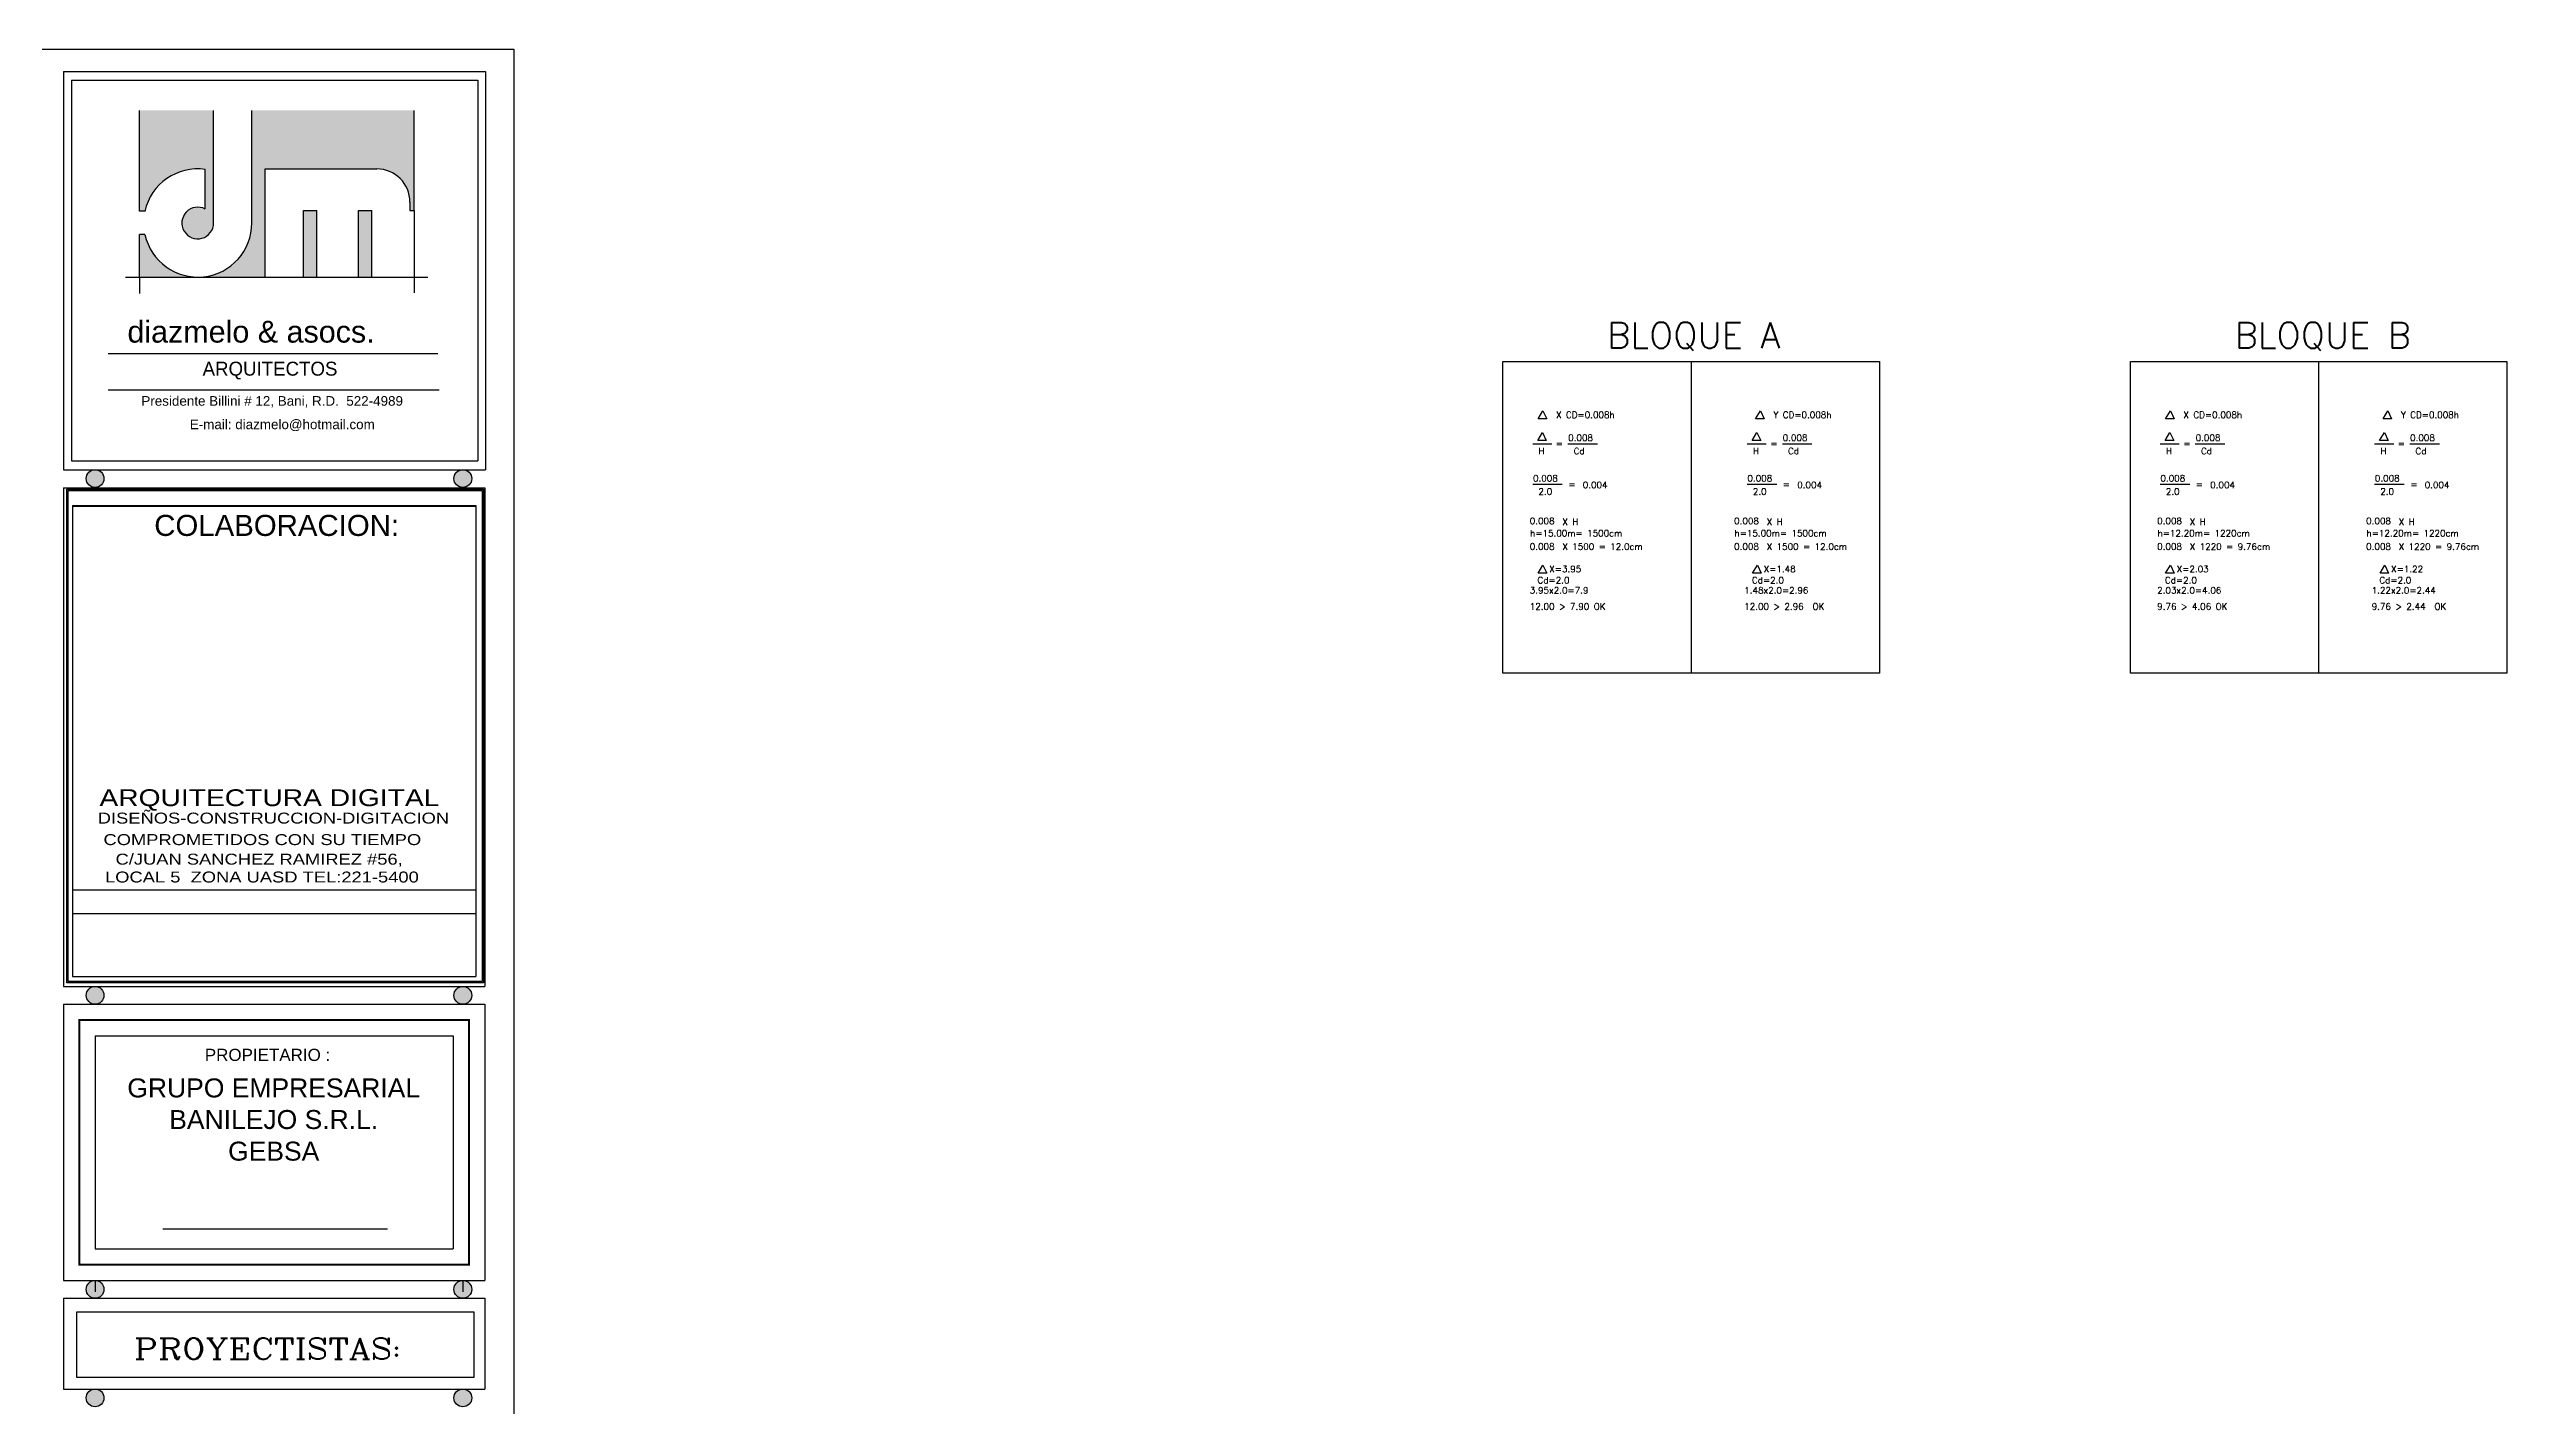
# Model space of a CAD drawing. Header units: feet. Extents: x 317 to 512, y -141 to 162.
# Drawn here: x 445.53 to 482.25, y 30.25 to 50.53 of the extents above; entities that cross this region are included whole.
import ezdxf
from ezdxf.enums import TextEntityAlignment as Align

# ---------------------------------------------------------------- set-up
doc = ezdxf.new("R2010")
doc.units = ezdxf.units.FT
doc.header["$MEASUREMENT"] = 0
for name, color, linetype in [('DIM', 10, 'Continuous'), ('HOJA', 7, 'Continuous'), ('MARCO', 1, 'Continuous'), ('TARGETA', 3, 'Continuous'), ('TEXTO', 2, 'Continuous'), ('TEXTOS', 3, 'Continuous'), ('TEXXT', 2, 'Continuous')]:
    doc.layers.add(name, color=color, linetype=linetype)
doc.styles.add('ANNTEXT', font='romans.shx')
doc.styles.add('DAMIAN', font='arial.ttf', dxfattribs={"height": 0.12})
doc.styles.get("Standard").update_dxf_attribs({"font": 'arial.ttf'})
doc.styles.add('TITTEXTM', font='romanc.shx')

# ---------------------------------------------------------------- blocks, each defined once
blk = doc.blocks.new('A$C6FFE63EF')
at = {"layer": 'TEXTO', "ltscale": 0.05}
h = blk.add_hatch(color=256, dxfattribs=at)
h.paths.add_polyline_path([(1.319, 2.87), (1.319, 2.479, 3.622679), (1.401, 2.342), (1.401, 3.449), (0.672, 3.449), (0.672, 2.457), (0.725, 2.457, -0.391497)])
h.paths.add_polyline_path([(1.246, 1.809, -0.351969), (0.725, 2.227), (0.672, 2.227), (0.672, 1.809)])
h.paths.add_polyline_path([(1.91, 2.875), (3.008, 2.875, -0.414214), (3.336, 2.547), (3.336, 2.466), (3.377, 2.466), (3.377, 3.449), (1.779, 3.449), (1.779, 2.342, -0.414214), (1.246, 1.809), (1.91, 1.809)])
h.paths.add_polyline_path([(2.418, 2.465), (2.287, 2.465), (2.287, 1.809), (2.418, 1.809)], flags=17)
h.paths.add_polyline_path([(2.959, 2.465), (2.828, 2.465), (2.828, 1.809), (2.959, 1.809)], flags=17)
for p, q in [((0.671, 2.456), (0.671, 3.448)), ((1.401, 2.341), (1.401, 3.448)), ((1.778, 2.341), (1.778, 3.448)), ((3.377, 2.465), (3.377, 3.448)), ((1.319, 2.479), (1.319, 2.869)), ((1.909, 1.808), (1.909, 2.874)), ((1.909, 2.874), (3.008, 2.874)), ((0.725, 2.456), (0.671, 2.456)), ((2.287, 1.808), (2.287, 2.464)), ((2.287, 2.464), (2.418, 2.464)), ((2.418, 1.808), (2.418, 2.464)), ((2.828, 1.808), (2.828, 2.464)), ((2.828, 2.464), (2.959, 2.464)), ((2.959, 1.808), (2.959, 2.464)), ((3.336, 2.546), (3.336, 2.465)), ((3.336, 2.465), (3.377, 2.465)), ((3.377, 2.465), (3.377, 1.653)), ((0.671, 1.808), (0.671, 2.227)), ((0.725, 2.227), (0.671, 2.227)), ((0.534, 1.808), (3.512, 1.808)), ((0.671, 1.808), (0.671, 1.647)), ((0.362, 1.057), (3.61, 1.057)), ((0.362, 0.698), (3.622, 0.698))]:
    blk.add_line(p, q, dxfattribs=at)
for centre, radius, start, end in [((1.245, 2.341), 0.533, 82.0412, 167.5619), ((3.008, 2.546), 0.328, 0, 90), ((1.245, 2.341), 0.156, 61.7263, 0), ((1.245, 2.341), 0.533, 192.4381, 0)]:
    blk.add_arc(centre, radius, start, end, dxfattribs=at)
at = {"layer": 'TEXTO', "ltscale": 0.3, "width": 13.01141, "attachment_point": 1}
for s, insert, char_height in [('{\\fSwis721 Blk BT|b0|i0|c0|p34;diazmelo & asocs.}', (0.552, 1.378), 0.21489), ('{\\fComic Sans MS|b0|i0|c0|p66;ARQUITECTOS}', (1.293, 0.975), 0.13753), ('{\\fArial|b0|i0|c0|p34;Presidente Billini # 12, Bani, R.D.  522-4989}', (0.69, 0.636), 0.09455), ('{\\fArial|b0|i0|c0|p34;E-mail: diazmelo@hotmail.com}', (1.167, 0.405), 0.09455)]:
    blk.add_mtext(s, dxfattribs=dict(at, insert=insert, char_height=char_height))

msp = doc.modelspace()

# ---------------------------------------------------------------- hatches: boundary and pattern name
at = {"layer": 'TEXTOS'}
h = msp.add_hatch(color=7, dxfattribs=at)
h.paths.add_polyline_path([(446.34795, 44.11491, 1), (446.08168, 44.11491, 1)])
h.paths.add_polyline_path([(451.84265, 44.11491, 1), (451.57638, 44.11491, 1)])
h = msp.add_hatch(color=7, dxfattribs=at)
h.paths.add_polyline_path([(446.34795, 36.39634, 1), (446.08168, 36.39634, 1)])
h.paths.add_polyline_path([(451.84265, 36.39634, 1), (451.57638, 36.39634, 1)])
h = msp.add_hatch(color=7, dxfattribs=at)
h.paths.add_polyline_path([(446.21482, 32.13792, 1), (446.21482, 31.87165, 1)])
h.paths.add_polyline_path([(451.70952, 32.13792, 1), (451.70952, 31.87165, 1)])
h = msp.add_hatch(color=7, dxfattribs=at)
h.paths.add_polyline_path([(446.21482, 30.5165, 1), (446.21482, 30.25023, 1)])
h.paths.add_polyline_path([(451.70952, 30.5165, 1), (451.70952, 30.25023, 1)])

# ---------------------------------------------------------------- linework, layer by layer
at = {"layer": 'DIM', "ltscale": 0.5}
for p, q in [((470.06317, 45.86326), (470.06317, 41.20826)), ((479.43772, 45.86326), (479.43772, 41.20826)), ((467.69625, 44.63497), (467.98116, 44.63497)), ((468.22089, 44.63497), (468.66364, 44.63497)), ((470.90036, 44.63497), (471.18526, 44.63497)), ((471.425, 44.63497), (471.86775, 44.63497)), ((477.0708, 44.63497), (477.35571, 44.63497)), ((477.59544, 44.63497), (478.03819, 44.63497)), ((480.2749, 44.63497), (480.55981, 44.63497)), ((480.79954, 44.63497), (481.24229, 44.63497)), ((467.69485, 44.03027), (468.1376, 44.03027)), ((470.89895, 44.03027), (471.3417, 44.03027)), ((477.0694, 44.03027), (477.51215, 44.03027)), ((480.2735, 44.03027), (480.71625, 44.03027))]:
    msp.add_line(p, q, dxfattribs=at)
for points in [[(467.25093, 45.86326), (472.87541, 45.86326), (472.87541, 41.20826), (467.25093, 41.20826)], [(476.62548, 45.86326), (482.24996, 45.86326), (482.24996, 41.20826), (476.62548, 41.20826)]]:
    msp.add_lwpolyline(points, close=True, dxfattribs=at)
at = {"layer": 'HOJA', "color": 17, "linetype": 'Continuous'}
for p, q in [((445.87826, 37.97096), (451.90474, 37.97096)), ((445.87826, 37.61841), (451.90474, 37.61841))]:
    msp.add_line(p, q, dxfattribs=at)
at = {"layer": 'MARCO'}
msp.add_lwpolyline([(387.97006, 50.529), (452.47006, 50.529), (452.47006, 8.529), (387.97006, 8.529)], close=True, dxfattribs=at)
at = {"layer": 'TARGETA', "color": 3}
for p, q in [((445.74434, 50.19709), (452.05064, 50.19709)), ((445.74434, 50.19709), (445.74434, 44.24805)), ((445.86061, 50.06599), (451.93437, 50.06599)), ((445.86061, 50.06599), (445.86061, 44.38223)), ((451.93437, 50.06599), (451.93437, 44.38223)), ((452.05064, 50.19709), (452.05064, 44.24805)), ((445.74434, 44.24805), (452.05064, 44.24805)), ((445.86061, 44.38223), (451.91646, 44.38223)), ((451.91646, 44.38223), (451.93437, 44.38223)), ((445.87826, 43.71453), (445.87826, 36.69359)), ((445.87826, 43.71453), (451.90474, 43.71453)), ((445.87826, 43.70125), (445.87826, 36.68031)), ((445.87826, 43.70125), (451.90474, 43.70125)), ((445.87826, 43.70125), (445.87826, 36.68031)), ((451.90474, 43.71453), (451.90474, 36.69359)), ((451.90474, 43.70125), (451.90474, 36.68031)), ((451.90474, 43.70125), (451.90474, 36.68031)), ((445.87826, 36.68031), (451.90474, 36.68031)), ((445.87826, 36.68031), (451.90474, 36.68031)), ((445.74434, 36.2632), (452.03866, 36.2632)), ((445.74434, 36.2632), (445.74434, 32.13792)), ((452.03866, 36.2632), (452.03866, 32.13792)), ((446.21563, 35.79191), (451.56737, 35.79191)), ((446.21563, 35.79191), (446.21563, 32.60921)), ((451.56737, 35.79191), (451.56737, 32.60921)), ((446.21563, 32.60921), (451.56737, 32.60921)), ((445.74434, 32.13792), (452.03866, 32.13792)), ((445.74434, 31.87165), (445.74434, 30.5165)), ((445.74434, 31.87165), (452.03866, 31.87165)), ((445.94444, 30.68664), (445.94444, 31.67155)), ((445.94444, 31.67155), (451.87595, 31.67155)), ((451.87595, 31.67155), (451.87595, 30.68664)), ((452.03866, 31.87165), (452.03866, 30.5165)), ((445.74434, 30.5165), (452.03866, 30.5165)), ((451.87595, 30.68664), (445.94444, 30.68664))]:
    msp.add_line(p, q, dxfattribs=at)
at = {"layer": 'TEXTOS'}
for p, q in [((467.76964, 44.68501), (467.84097, 44.80379)), ((467.7768, 45.00713), (467.84813, 45.1259)), ((467.90483, 45.00713), (467.7768, 45.00713)), ((467.84097, 44.80379), (467.89766, 44.68501)), ((467.84813, 45.1259), (467.90483, 45.00713)), ((470.97374, 44.68501), (471.04507, 44.80379)), ((471.02512, 45.00713), (471.09645, 45.1259)), ((471.15315, 45.00713), (471.02512, 45.00713)), ((471.04507, 44.80379), (471.10176, 44.68501)), ((471.09645, 45.1259), (471.15315, 45.00713)), ((477.14418, 44.68501), (477.21551, 44.80379)), ((477.15135, 45.00713), (477.22268, 45.1259)), ((477.27938, 45.00713), (477.15135, 45.00713)), ((477.21551, 44.80379), (477.27221, 44.68501)), ((477.22268, 45.1259), (477.27938, 45.00713)), ((480.34828, 44.68501), (480.41962, 44.80379)), ((480.39967, 45.00713), (480.471, 45.1259)), ((480.52769, 45.00713), (480.39967, 45.00713)), ((480.41962, 44.80379), (480.47631, 44.68501)), ((480.471, 45.1259), (480.52769, 45.00713)), ((467.89766, 44.68501), (467.76964, 44.68501)), ((471.10176, 44.68501), (470.97374, 44.68501)), ((477.27221, 44.68501), (477.14418, 44.68501)), ((480.47631, 44.68501), (480.34828, 44.68501)), ((467.7768, 42.70434), (467.84813, 42.82312)), ((467.90483, 42.70434), (467.7768, 42.70434)), ((467.84813, 42.82312), (467.90483, 42.70434)), ((470.9809, 42.70434), (471.05223, 42.82312)), ((471.10893, 42.70434), (470.9809, 42.70434)), ((471.05223, 42.82312), (471.10893, 42.70434)), ((477.15135, 42.70434), (477.22268, 42.82312)), ((477.27938, 42.70434), (477.15135, 42.70434)), ((477.22268, 42.82312), (477.27938, 42.70434)), ((480.35545, 42.70434), (480.42678, 42.82312)), ((480.48348, 42.70434), (480.35545, 42.70434)), ((480.42678, 42.82312), (480.48348, 42.70434))]:
    msp.add_line(p, q, dxfattribs=at)
at = {"layer": 'TEXTOS', "color": 7}
for p, q in [((445.74434, 43.97926), (445.74434, 36.52947)), ((445.74434, 43.97926), (452.03866, 43.97926)), ((445.74434, 43.97926), (452.03866, 43.97926)), ((445.74434, 43.97926), (452.03866, 43.97926)), ((445.79534, 36.58097), (445.79534, 43.95925)), ((445.79534, 43.95925), (452.01865, 43.95925)), ((445.81535, 36.60098), (445.81535, 43.93924)), ((445.81535, 43.93924), (451.99864, 43.93924)), ((451.99864, 43.93924), (451.99864, 36.60098)), ((452.01865, 43.95925), (452.01865, 36.58097)), ((452.03866, 43.97926), (452.03866, 36.52947)), ((445.74434, 36.52947), (452.03866, 36.52947)), ((452.01865, 36.58097), (445.79534, 36.58097)), ((451.99864, 36.60098), (445.81535, 36.60098)), ((445.74434, 36.2632), (452.03866, 36.2632)), ((446.21482, 32.13792), (446.21482, 31.96993)), ((451.70952, 32.13792), (451.70952, 31.96993))]:
    msp.add_line(p, q, dxfattribs=at)
for centre in [(446.21482, 44.11491), (451.70952, 44.11491), (446.21482, 36.39634), (446.21482, 36.39634), (451.70952, 36.39634), (451.70952, 36.39634), (446.21482, 32.00478), (451.70952, 32.00478), (446.21482, 30.38337), (451.70952, 30.38337)]:
    msp.add_circle(centre, 0.13313, dxfattribs=at)
at = {"layer": 'TEXXT'}
msp.add_line((447.22786, 32.90656), (450.58251, 32.90656), dxfattribs=at)
at = {"layer": 'TEXXT', "const_width": 0.03142}
msp.add_lwpolyline([(445.97999, 36.02755), (451.80301, 36.02755), (451.80301, 32.37357), (445.97999, 32.37357), (445.97999, 36.02755)], dxfattribs=at)

# ---------------------------------------------------------------- block references
at = {"xscale": 1.516622773005782, "yscale": 1.516622773005782, "zscale": 1.516622773005782}
msp.add_blockref('A$C6FFE63EF', (445.86061, 44.38223), dxfattribs=at)

# ---------------------------------------------------------------- texts
at = {"layer": 'TEXTOS', "style": 'ANNTEXT'}
for s, height, p in [('BLOQUE A', 0.384, (468.80796, 46.44815)), ('BLOQUE B', 0.384, (478.18251, 46.44815)), ('X CD=0.008h', 0.096, (468.0436, 45.11489)), ('Y CD=0.008h', 0.096, (471.29192, 45.11489)), ('X CD=0.008h', 0.096, (477.41815, 45.11489)), ('Y CD=0.008h', 0.096, (480.66646, 45.11489)), ('H', 0.096, (467.78179, 44.57374)), ('=', 0.096, (468.04085, 44.68529)), ('0.008', 0.096, (468.22537, 44.77251)), ('Cd', 0.096, (468.30643, 44.57374)), ('H', 0.096, (470.98589, 44.57374)), ('=', 0.096, (471.24495, 44.68529)), ('0.008', 0.096, (471.42947, 44.77251)), ('Cd', 0.096, (471.51053, 44.57374)), ('H', 0.096, (477.15633, 44.57374)), ('=', 0.096, (477.4154, 44.68529)), ('0.008', 0.096, (477.59992, 44.77251)), ('Cd', 0.096, (477.68097, 44.57374)), ('H', 0.096, (480.36043, 44.57374)), ('=', 0.096, (480.6195, 44.68529)), ('0.008', 0.096, (480.80402, 44.77251)), ('Cd', 0.096, (480.88508, 44.57374)), ('0.008', 0.096, (467.69933, 44.16781)), ('0.004', 0.096, (468.44341, 44.06761)), ('0.008', 0.096, (470.90343, 44.16781)), ('0.004', 0.096, (471.64751, 44.06761)), ('0.008', 0.096, (477.07387, 44.16781)), ('0.004', 0.096, (477.81796, 44.06761)), ('0.008', 0.096, (480.27797, 44.16781)), ('0.004', 0.096, (481.02206, 44.06761)), ('2.0', 0.096, (467.78038, 43.96903)), ('=', 0.096, (468.22849, 44.07762)), ('2.0', 0.096, (470.98448, 43.96903)), ('=', 0.096, (471.43259, 44.07762)), ('2.0', 0.096, (477.15493, 43.96903)), ('=', 0.096, (477.60304, 44.07762)), ('2.0', 0.096, (480.35903, 43.96903)), ('=', 0.096, (480.80714, 44.07762)), ('0.008', 0.096, (467.65124, 43.53064)), ('h=15.00m= 1500cm', 0.096, (467.65648, 43.34702)), (' X H', 0.096, (468.07187, 43.51746)), ('0.008', 0.096, (470.70464, 43.53064)), ('h=15.00m= 1500cm', 0.096, (470.70987, 43.34702)), (' X H', 0.096, (471.12527, 43.51746)), ('0.008', 0.096, (477.02579, 43.53064)), ('h=12.20m= 1220cm', 0.096, (477.03102, 43.34702)), (' X H', 0.096, (477.44642, 43.51746)), ('0.008', 0.096, (480.14795, 43.53064)), ('h=12.20m= 1220cm', 0.096, (480.15319, 43.34702)), (' X H', 0.096, (480.56858, 43.51746)), ('0.008', 0.096, (467.65124, 43.14805)), (' X 1500 = 12.0cm', 0.096, (468.07187, 43.14713)), ('0.008', 0.096, (470.70464, 43.14805)), (' X 1500 = 12.0cm', 0.096, (471.12527, 43.14713)), ('0.008', 0.096, (477.02579, 43.14805)), (' X 1220 = 9.76cm', 0.096, (477.44642, 43.14713)), ('0.008', 0.096, (480.14795, 43.14805)), (' X 1220 = 9.76cm', 0.096, (480.56858, 43.14713)), ('Cd=2.0', 0.096, (467.76667, 42.64474)), ('X=3.95', 0.096, (467.943, 42.81211)), ('Cd=2.0', 0.096, (470.97077, 42.64474)), ('X=1.48', 0.096, (471.1471, 42.81211)), ('Cd=2.0', 0.096, (477.14122, 42.64474)), ('X=2.03', 0.096, (477.31755, 42.81211)), ('Cd=2.0', 0.096, (480.34532, 42.64474)), ('X=1.22', 0.096, (480.52165, 42.81211)), ('3.95x2.0=7.9', 0.096, (467.65124, 42.4937)), ('12.00 > 7.90 OK', 0.096, (467.65124, 42.25242)), ('1.48x2.0=2.96', 0.096, (470.85534, 42.4937)), ('12.00 > 2.96  OK', 0.096, (470.85534, 42.25242)), ('2.03x2.0=4.06', 0.096, (477.02579, 42.4937)), ('9.76 > 4.06 OK', 0.096, (477.02579, 42.25242)), ('9.76 > 2.44  OK', 0.096, (480.22989, 42.25242)), ('1.22x2.0=2.44', 0.096, (480.22989, 42.4937))]:
    msp.add_text(s, height=height, dxfattribs=at).set_placement(p, align=Align.TOP_LEFT)
at = {"layer": 'TEXTOS', "color": 7, "width": 1.2}
for s, height, style, p in [('ARQUITECTURA DIGITAL', 0.2513567, 'DAMIAN', (446.28017, 39.47405)), ('DISEÑOS-CONSTRUCCION-DIGITACION', 0.1633819, 'DAMIAN', (446.25498, 39.1255)), ('COMPROMETIDOS CON SU TIEMPO', 0.1633819, 'DAMIAN', (446.34064, 38.80428)), ('LOCAL 5  ZONA UASD TEL:221-5400', 0.1633819, 'DAMIAN', (446.3635, 38.24546)), ('C/JUAN SANCHEZ RAMIREZ #56,  ', 0.1633819, 'DAMIAN', (446.52094, 38.51211)), ('PROYECTISTAS:', 0.3151118, 'TITTEXTM', (446.79779, 31.27695))]:
    msp.add_text(s, height=height, dxfattribs=dict(at, style=style)).set_placement(p, align=Align.TOP_LEFT)
at = {"layer": 'TEXTOS', "color": 7, "style": 'DAMIAN'}
for s, insert, char_height, width, attachment_point in [('COLABORACION:', (447.09898, 43.5728), 0.3141959, 5.8070369, 1), ('PROPIETARIO :', (447.85447, 35.5981), 0.1815801, 4.1949542, 1), ('GRUPO EMPRESARIAL\\PBANILEJO S.R.L.\\PGEBSA', (448.88383, 35.1552), 0.2832023, 6.5426812, 2)]:
    msp.add_mtext(s, dxfattribs=dict(at, insert=insert, char_height=char_height, width=width, attachment_point=attachment_point))

doc.saveas('drawing.dxf')
